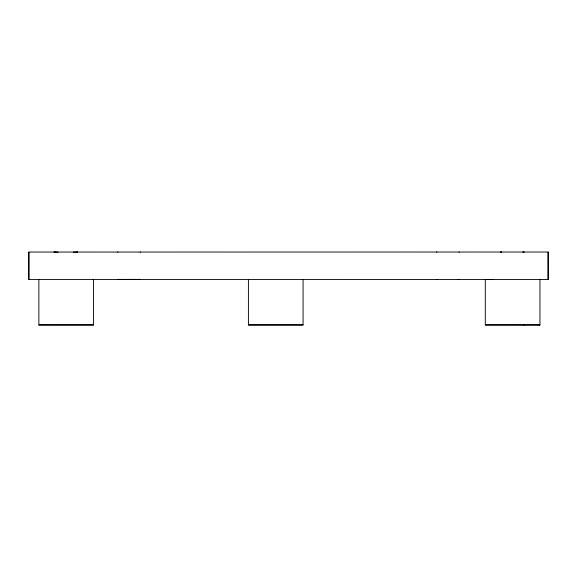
<?xml version="1.0" encoding="UTF-8"?>
<svg xmlns="http://www.w3.org/2000/svg" width="577" height="577" viewBox="0 0 577 577"><rect width="100%" height="100%" fill="white"/><g stroke="black" fill="none" stroke-linecap="round" stroke-linejoin="round"><path stroke-width="0.87" d="M28.85 279.383L28.857 252.048L548.15 252.019L548.15 279.441L28.85 279.419L28.85 252.099M38.875 279.376L38.868 324.981L93.532 324.938M248.413 279.376L248.413 324.981L303.076 324.981L303.076 279.383M539.949 279.383L539.949 324.981L485.286 324.93M54.822 252.048L55.204 252.048M77.21 252.048L77.592 252.048L73.351 252.091M53.906 252.055L58.154 252.099M117.679 252.091L118.069 252.091M140.067 252.091L140.456 252.091M436.544 252.113L436.933 252.106M458.931 252.12L459.321 252.106M500.317 252.12L500.706 252.106M522.704 252.12L523.094 252.113M92.608 279.434L93.539 279.434L93.532 324.981L38.868 324.93M117.679 279.419L140.456 279.391M436.544 279.448L436.933 279.434M457.799 279.441L459.321 279.441M493.292 279.427L485.286 279.427L485.286 324.981L539.949 324.938L539.012 324.93M523.613 324.93L524.003 324.93M248.413 324.93L303.076 324.938M548.143 252.099L548.15 279.448M501.622 252.048L501.233 252.048L501.622 252.099M524.01 252.048L523.62 252.048L524.01 252.099"/></g></svg>
